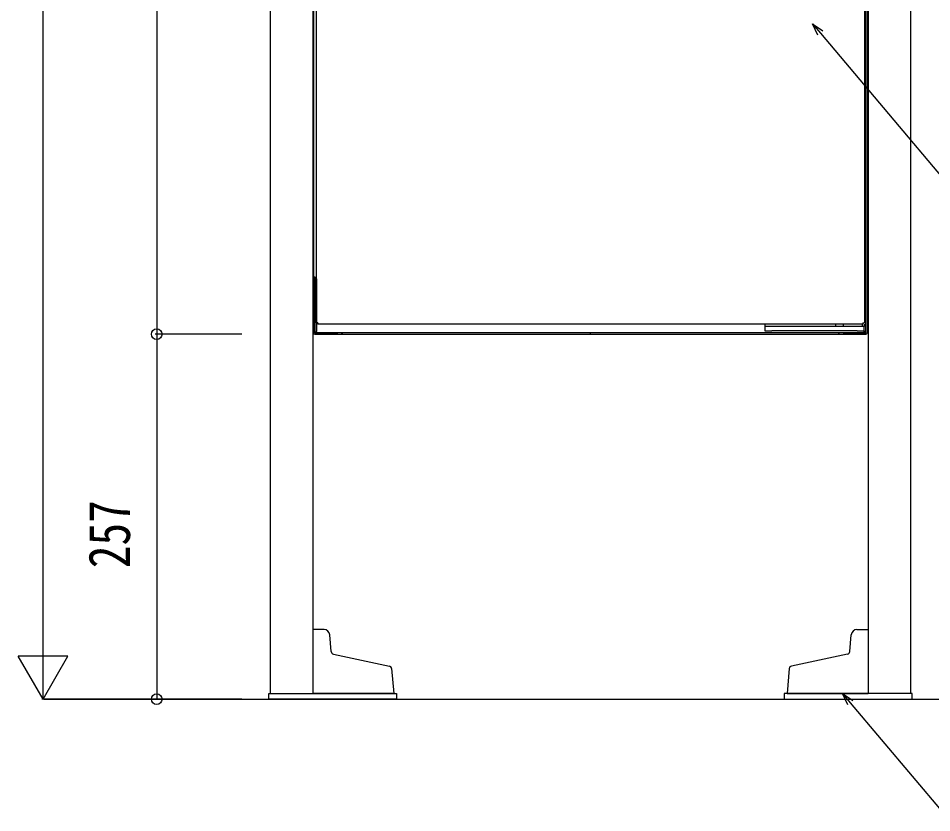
# Model space of a CAD drawing. Units: millimetres, scale not verified. Extents: x -2102 to 2102, y -1485 to 1485.
# Drawn here: x -1330 to -687, y -448 to 111 of the extents above; entities that cross this region are included whole.
import ezdxf
from ezdxf.enums import TextEntityAlignment as Align

# ---------------------------------------------------------------- set-up
doc = ezdxf.new("R2010")
doc.units = ezdxf.units.MM
doc.header["$LTSCALE"] = 8
for name, color, linetype in [('0-3_YKK_13', 4, 'Continuous'), ('0-4_YKK_A1', 4, 'Continuous'), ('0-5_YKK_D', 6, 'Continuous')]:
    doc.layers.add(name, color=color, linetype=linetype)
doc.styles.add('ＭＳ ゴシック', font='')
doc.styles.get('ＭＳ ゴシック').set_extended_font_data('MS Gothic')

msp = doc.modelspace()

# ---------------------------------------------------------------- linework, layer by layer
at = {"layer": '0-3_YKK_13'}
for p, q in [((-733.014, -110.5), (-733.014, 477.5)), ((-732.014, 477.5), (-732.014, -110.5)), ((-1120.013, -103.429), (-1120.013, 470.429)), ((-734.014, 470.429), (-734.014, -103.429)), ((-1122.014, 451.5), (-1122.014, -71)), ((-1122.014, -71), (-1122.014, -110.5)), ((-1122.014, -71), (-1121.013, -71)), ((-1121.013, -71), (-1121.013, -110.5)), ((-1120.014, -72.5), (-1121.013, -72.5)), ((-1120.014, -72.5), (-1120.014, -71.5)), ((-1120.014, -72.5), (-1120.014, -109.5)), ((-1119.014, -103.5), (-1119.721, -103.465)), ((-735.084, -104.5), (-1118.943, -104.5)), ((-804.214, -104.5), (-804.214, -106)), ((-804.214, -109.2), (-799.213, -109.2)), ((-739.214, -106), (-799.213, -106)), ((-739.214, -109.2), (-799.213, -109.2)), ((-754.214, -106), (-754.214, -104.5)), ((-748.714, -106), (-748.714, -104.5)), ((-734.214, -106), (-739.214, -106)), ((-739.214, -109.2), (-734.214, -109.2)), ((-735.714, -104.5), (-735.714, -106)), ((-735.014, -103.5), (-735.049, -104.207)), ((-734.214, -109.2), (-734.214, -106)), ((-734.084, -104.5), (-734.084, -106)), ((-734.084, -109.2), (-734.084, -109.5)), ((-734.014, -104.5), (-734.014, -106)), ((-734.014, -109.2), (-734.014, -109.5)), ((-1121.013, -110.5), (-1105.013, -110.5)), ((-1121.013, -111.5), (-1105.013, -111.5)), ((-1120.014, -110.5), (-1120.014, -109.5)), ((-1119.943, -109.5), (-1120.014, -109.5)), ((-927.014, -111.5), (-752.084, -111.5)), ((-752.014, -110.5), (-752.014, -111.5)), ((-752.014, -111.5), (-749.014, -111.5)), ((-749.014, -110.5), (-733.014, -110.5)), ((-749.014, -111.5), (-733.014, -111.5)), ((-734.014, -109.5), (-734.084, -109.5)), ((-734.084, -110.5), (-734.084, -109.5)), ((-734.014, -110.5), (-734.014, -109.5))]:
    msp.add_line(p, q, dxfattribs=at)
for points in [[(-1121.014, -72.5), (-1121.01, -72.422), (-1121.001, -72.344), (-1120.985, -72.267), (-1120.964, -72.191), (-1120.936, -72.118), (-1120.904, -72.046), (-1120.866, -71.978), (-1120.822, -71.912), (-1120.774, -71.851), (-1120.721, -71.793), (-1120.663, -71.74), (-1120.601, -71.691), (-1120.536, -71.648), (-1120.467, -71.61), (-1120.396, -71.577), (-1120.322, -71.55), (-1120.247, -71.528), (-1120.17, -71.513), (-1120.092, -71.503), (-1120.014, -71.5)], [(-1120.01, -103.433), (-1120.001, -103.436), (-1119.985, -103.44), (-1119.964, -103.443), (-1119.936, -103.447), (-1119.904, -103.451), (-1119.866, -103.454), (-1119.822, -103.458), (-1119.774, -103.461), (-1119.721, -103.465)], [(-1119.014, -103.5), (-1119.01, -103.578), (-1119.006, -103.656), (-1119.003, -103.733), (-1118.999, -103.809), (-1118.996, -103.882), (-1118.992, -103.954), (-1118.989, -104.022), (-1118.985, -104.088), (-1118.982, -104.149), (-1118.978, -104.207), (-1118.975, -104.26), (-1118.971, -104.309), (-1118.968, -104.352), (-1118.964, -104.39), (-1118.96, -104.423), (-1118.957, -104.45), (-1118.953, -104.472), (-1118.95, -104.487), (-1118.946, -104.497)], [(-799.213, -106), (-804.214, -106), (-804.214, -109.2)], [(-735.081, -104.497), (-735.077, -104.487), (-735.074, -104.472), (-735.07, -104.45), (-735.067, -104.423), (-735.063, -104.39), (-735.059, -104.352), (-735.056, -104.309), (-735.052, -104.26), (-735.049, -104.207)], [(-735.014, -103.5), (-734.935, -103.496), (-734.857, -103.493), (-734.78, -103.489), (-734.705, -103.486), (-734.631, -103.482), (-734.56, -103.479), (-734.491, -103.475), (-734.426, -103.472), (-734.364, -103.468), (-734.306, -103.465), (-734.253, -103.461), (-734.205, -103.458), (-734.161, -103.454), (-734.123, -103.451), (-734.091, -103.447), (-734.063, -103.443), (-734.042, -103.44), (-734.026, -103.436), (-734.017, -103.433)], [(-734.084, -110.5), (-1119.943, -110.5), (-1119.943, -109.5)], [(-1105.013, -111.5), (-1102.014, -111.5), (-1102.014, -110.5)], [(-1101.943, -110.5), (-1101.943, -111.5), (-1102.014, -111.5)], [(-1101.943, -111.5), (-927.014, -111.5), (-927.014, -110.5)], [(-752.014, -111.5), (-752.084, -111.5), (-752.084, -110.5)]]:
    msp.add_lwpolyline(points, dxfattribs=at)
for centre, start, end in [((-1121.014, -110.5), 180, 270), ((-1120.014, -109.5), 180, 270), ((-734.014, -109.5), 270, 0), ((-733.014, -110.5), 270, 0)]:
    msp.add_arc(centre, 1, start, end, dxfattribs=at)
at = {"layer": '0-4_YKK_A1'}
for p, q in [((-1152.49, 481.5), (-1152.49, -364.5)), ((-1122.49, 481.5), (-1122.49, -364.5)), ((-731.488, 481.5), (-731.488, -364.5)), ((-701.488, 481.5), (-701.488, -364.5)), ((-1109.619, -335.026), (-1110.658, -323.151)), ((-744.359, -335.026), (-743.32, -323.151)), ((-1108.043, -336.808), (-1068.6, -345.192)), ((-745.936, -336.808), (-785.378, -345.192)), ((-1067.023, -346.974), (-1065.49, -364.5)), ((-786.955, -346.974), (-788.488, -364.5)), ((-1153.49, -364.5), (-1063.49, -364.5)), ((-1153.49, -366), (-1153.49, -364.5)), ((-1065.49, -364.5), (-1122.49, -364.5)), ((-1063.49, -364.5), (-1063.49, -368.5)), ((-790.488, -364.5), (-790.488, -368.5)), ((-700.488, -364.5), (-790.488, -364.5)), ((-788.488, -364.5), (-731.488, -364.5)), ((-700.488, -366), (-700.488, -364.5)), ((-1311.94, -368.5), (-543.486, -368.5))]:
    msp.add_line(p, q, dxfattribs=at)
for points in [[(-1114.643, -319.5), (-1122.49, -319.5), (-1122.49, -364.5)], [(-739.336, -319.5), (-731.488, -319.5), (-731.488, -364.5)], [(-1063.49, -368.5), (-1153.49, -368.5), (-1153.49, -366)], [(-790.488, -368.5), (-700.488, -368.5), (-700.488, -366)]]:
    msp.add_lwpolyline(points, dxfattribs=at)
for centre, radius, start, end in [((-1114.643, -323.5), 4, 5, 90), ((-739.336, -323.5), 4, 90, 175), ((-1107.627, -334.851), 2, 185, 257.99891), ((-746.352, -334.851), 2, 282.00109, 355), ((-1069.016, -347.149), 2, 5, 77.99891), ((-784.963, -347.149), 2, 102.00109, 175)]:
    msp.add_arc(centre, radius, start, end, dxfattribs=at)
at = {"layer": '0-5_YKK_D'}
for p, q in [((-1232.49, 478.5), (-1232.49, -111.5)), ((-1312.49, -333.5), (-1312.49, 446.5)), ((-1172.49, -111.5), (-1233.49, -111.5)), ((-1172.49, -111.5), (-1233.49, -111.5)), ((-1232.49, -111.5), (-1232.49, -368.5)), ((-1312.49, -368.5), (-1312.49, -307.878)), ((-1312.49, -368.5), (-1329.99, -338.189)), ((-1294.99, -338.189), (-1329.99, -338.189)), ((-1312.49, -368.5), (-1294.99, -338.189)), ((-1172.49, -368.5), (-1313.49, -368.5)), ((-1172.49, -368.5), (-1233.49, -368.5))]:
    msp.add_line(p, q, dxfattribs=at)
for points in [[(-766.802, 99.123), (-770.542, 107.088), (-763.32, 102.06)], [(-770.542, 107.088), (-765.061, 100.591), (-627.486, -62.48), (-141.209, -62.48)], [(-745.719, -372.465), (-749.459, -364.5), (-742.237, -369.528)], [(-749.459, -364.5), (-743.978, -370.997), (-678.592, -448.5), (-399.325, -448.5)]]:
    msp.add_lwpolyline(points, dxfattribs=at)
for centre in [(-1232.49, -111.5), (-1232.49, -111.5), (-1232.49, -368.5)]:
    msp.add_circle(centre, 3.75, dxfattribs=at)

# ---------------------------------------------------------------- texts
at = {"layer": '0-5_YKK_D', "style": 'ＭＳ ゴシック', "width": 0.8}
msp.add_text('257', height=29.33, rotation=90, dxfattribs=at).set_placement((-1242.49, -276.267), align=Align.BOTTOM_LEFT)

doc.saveas('drawing.dxf')
